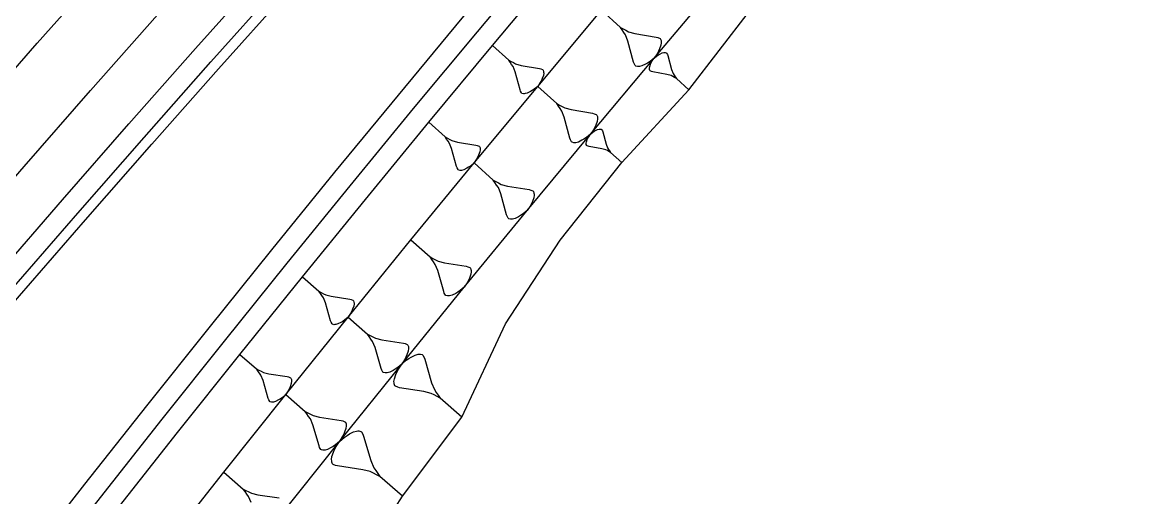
# Model space of a CAD drawing. Extents: x 386614 to 387594, y 803230 to 804419.
# Drawn here: x 387413.8 to 387468.7, y 804221.4 to 804244.8 of the extents above; entities that cross this region are included whole.
import ezdxf

# ---------------------------------------------------------------- set-up
doc = ezdxf.new("R2010")
doc.units = 0
doc.layers.get('0').update_dxf_attribs({"linetype": 'CONTINUOUS'})

msp = doc.modelspace()

# ---------------------------------------------------------------- linework, layer by layer
at = {"color": 7}
for p, q in [((387442.2787, 804245.3616), (387443.2106, 804244.5093)), ((387443.2106, 804244.5093), (387443.3414, 804244.4385)), ((387443.2927, 804244.3853), (387443.2106, 804244.5093)), ((387443.3749, 804244.2612), (387443.2927, 804244.3853)), ((387443.3414, 804244.4385), (387443.4723, 804244.3677)), ((387443.457, 804244.1372), (387443.3749, 804244.2612)), ((387443.4723, 804244.3677), (387443.6031, 804244.2969)), ((387443.6031, 804244.2969), (387443.9135, 804244.2086)), ((387443.5726, 804243.8359), (387443.457, 804244.1372)), ((387443.8486, 804242.8011), (387443.5726, 804243.8359)), ((387443.9135, 804244.2086), (387444.9688, 804244.0258)), ((387444.9688, 804244.0258), (387445.0464, 804244.0038)), ((387445.0464, 804244.0038), (387445.1506, 804243.9573)), ((387445.1506, 804243.9573), (387445.1773, 804243.933)), ((387445.1773, 804243.933), (387445.2062, 804243.8576)), ((387445.2107, 804243.7557), (387445.1909, 804243.6271)), ((387445.2062, 804243.8576), (387445.2084, 804243.8067)), ((387445.2084, 804243.8067), (387445.2107, 804243.7557)), ((387445.0052, 804243.2102), (387444.8613, 804242.9995)), ((387445.076, 804243.341), (387445.0052, 804243.2102)), ((387445.0741, 804243.1612), (387445.1401, 804243.198)), ((387445.1224, 804243.4453), (387445.076, 804243.341)), ((387445.1909, 804243.6271), (387445.1224, 804243.4453)), ((387445.1401, 804243.198), (387445.256, 804243.2539)), ((387445.256, 804243.2539), (387445.3397, 804243.2746)), ((387445.3397, 804243.2746), (387445.3735, 804243.2761)), ((387445.3735, 804243.2761), (387445.4072, 804243.2776)), ((387445.4072, 804243.2776), (387445.4586, 804243.2629)), ((387445.4586, 804243.2629), (387445.4763, 804243.2468)), ((387445.4763, 804243.2468), (387445.5131, 804243.1808)), ((387445.5131, 804243.1808), (387445.5322, 804243.1309)), ((387443.8775, 804242.7257), (387443.8486, 804242.8011)), ((387443.933, 804242.626), (387443.8775, 804242.7257)), ((387443.9597, 804242.6017), (387443.933, 804242.626)), ((387444.2655, 804242.6153), (387444.1392, 804242.5842)), ((387444.4405, 804242.6998), (387444.2655, 804242.6153)), ((387444.5402, 804242.7553), (387444.4405, 804242.6998)), ((387444.6643, 804242.8374), (387444.5402, 804242.7553)), ((387444.643, 804242.5837), (387444.6884, 804242.7041)), ((387444.8613, 804242.9995), (387444.6643, 804242.8374)), ((387444.6884, 804242.7041), (387444.7192, 804242.7732)), ((387444.7192, 804242.7732), (387444.7661, 804242.8599)), ((387444.7661, 804242.8599), (387444.8613, 804242.9995)), ((387444.8613, 804242.9995), (387444.9919, 804243.1068)), ((387444.9919, 804243.1068), (387445.0741, 804243.1612)), ((387445.5322, 804243.1309), (387445.715, 804242.4454)), ((387444.0373, 804242.5796), (387443.9597, 804242.6017)), ((387444.0882, 804242.5819), (387444.0373, 804242.5796)), ((387444.1392, 804242.5842), (387444.0882, 804242.5819)), ((387444.6299, 804242.4985), (387444.643, 804242.5837)), ((387444.6314, 804242.4647), (387444.6299, 804242.4985)), ((387444.6329, 804242.431), (387444.6314, 804242.4647)), ((387444.6521, 804242.3811), (387444.6329, 804242.431)), ((387444.6697, 804242.3649), (387444.6521, 804242.3811)), ((387444.7388, 804242.3342), (387444.6697, 804242.3649)), ((387444.7902, 804242.3196), (387444.7388, 804242.3342)), ((387445.4892, 804242.1985), (387444.7902, 804242.3196)), ((387445.6948, 804242.14), (387445.4892, 804242.1985)), ((387445.7815, 804242.0931), (387445.6948, 804242.14)), ((387445.715, 804242.4454), (387445.7916, 804242.2458)), ((387445.8682, 804242.0462), (387445.7815, 804242.0931)), ((387445.7916, 804242.2458), (387445.846, 804242.1636)), ((387445.846, 804242.1636), (387445.9004, 804242.0815)), ((387445.9004, 804242.0815), (387445.9549, 804241.9993)), ((387439.1372, 804241.609), (387440.0731, 804240.7612)), ((387445.9549, 804241.9993), (387445.8682, 804242.0462)), ((387446.5722, 804241.4347), (387445.9549, 804241.9993)), ((387440.0731, 804240.7612), (387440.2043, 804240.691)), ((387440.1559, 804240.6375), (387440.0731, 804240.7612)), ((387440.2386, 804240.5139), (387440.1559, 804240.6375)), ((387440.2043, 804240.691), (387440.3355, 804240.6209)), ((387440.3214, 804240.3902), (387440.2386, 804240.5139)), ((387440.3355, 804240.6209), (387440.4667, 804240.5507)), ((387440.4667, 804240.5507), (387440.7775, 804240.4639)), ((387440.7775, 804240.4639), (387441.8337, 804240.2861)), ((387440.4384, 804240.0895), (387440.3214, 804240.3902)), ((387440.7193, 804239.056), (387440.4384, 804240.0895)), ((387441.8337, 804240.2861), (387441.9114, 804240.2644)), ((387441.9114, 804240.2644), (387442.0158, 804240.2185)), ((387442.0577, 804239.8884), (387441.99, 804239.7063)), ((387442.0158, 804240.2185), (387442.0426, 804240.1942)), ((387442.0426, 804240.1942), (387442.0718, 804240.119)), ((387442.0769, 804240.0171), (387442.0577, 804239.8884)), ((387442.0718, 804240.119), (387442.0743, 804240.0681)), ((387442.0743, 804240.0681), (387442.0769, 804240.0171)), ((387441.8739, 804239.4706), (387441.7311, 804239.2592)), ((387441.7311, 804239.2592), (387441.848, 804239.3562)), ((387441.848, 804239.3562), (387441.9216, 804239.4055)), ((387441.9441, 804239.6018), (387441.8739, 804239.4706)), ((387441.9216, 804239.4055), (387441.9808, 804239.4388)), ((387441.99, 804239.7063), (387441.9441, 804239.6018)), ((387441.9808, 804239.4388), (387442.0847, 804239.4896)), ((387442.0847, 804239.4896), (387442.1598, 804239.5085)), ((387442.1598, 804239.5085), (387442.1902, 804239.51)), ((387442.1902, 804239.51), (387442.2205, 804239.5115)), ((387442.2205, 804239.5115), (387442.2668, 804239.4986)), ((387442.2668, 804239.4986), (387442.2827, 804239.4842)), ((387442.2827, 804239.4842), (387442.3161, 804239.425)), ((387442.3161, 804239.425), (387442.3335, 804239.3802)), ((387442.3335, 804239.3802), (387442.5007, 804238.7649)), ((387440.7486, 804238.9808), (387440.7193, 804239.056)), ((387440.8046, 804238.8814), (387440.7486, 804238.9808)), ((387440.8313, 804238.8572), (387440.8046, 804238.8814)), ((387440.909, 804238.8355), (387440.8313, 804238.8572)), ((387440.96, 804238.838), (387440.909, 804238.8355)), ((387441.011, 804238.8405), (387440.96, 804238.838)), ((387441.1371, 804238.8723), (387441.011, 804238.8405)), ((387441.3117, 804238.9575), (387441.1371, 804238.8723)), ((387441.4111, 804239.0135), (387441.3117, 804238.9575)), ((387441.5348, 804239.0963), (387441.4111, 804239.0135)), ((387441.5252, 804238.808), (387441.5367, 804238.8846)), ((387441.5267, 804238.7777), (387441.5252, 804238.808)), ((387441.5282, 804238.7473), (387441.5267, 804238.7777)), ((387441.7311, 804239.2592), (387441.5348, 804239.0963)), ((387441.5367, 804238.8846), (387441.5769, 804238.9931)), ((387441.5769, 804238.9931), (387441.6043, 804239.0552)), ((387441.6043, 804239.0552), (387441.6461, 804239.1334)), ((387441.6461, 804239.1334), (387441.7311, 804239.2592)), ((387441.5457, 804238.7025), (387441.5282, 804238.7473)), ((387441.5616, 804238.6881), (387441.5457, 804238.7025)), ((387441.6238, 804238.6608), (387441.5616, 804238.6881)), ((387441.67, 804238.6479), (387441.6238, 804238.6608)), ((387442.2988, 804238.542), (387441.67, 804238.6479)), ((387442.4839, 804238.4903), (387442.2988, 804238.542)), ((387442.562, 804238.4485), (387442.4839, 804238.4903)), ((387442.5007, 804238.7649), (387442.5704, 804238.5858)), ((387442.6401, 804238.4068), (387442.562, 804238.4485)), ((387442.5704, 804238.5858), (387442.6197, 804238.5122)), ((387442.6197, 804238.5122), (387442.6689, 804238.4386)), ((387442.7182, 804238.365), (387442.6401, 804238.4068)), ((387442.6689, 804238.4386), (387442.7182, 804238.365)), ((387443.2754, 804237.8602), (387442.7182, 804238.365)), ((387436.0143, 804237.8423), (387436.9543, 804236.9989)), ((387437.0376, 804236.8756), (387436.9543, 804236.9989)), ((387436.9543, 804236.9989), (387437.0858, 804236.9293)), ((387437.1209, 804236.7524), (387437.0376, 804236.8756)), ((387437.0858, 804236.9293), (387437.2173, 804236.8598)), ((387437.2042, 804236.6291), (387437.1209, 804236.7524)), ((387437.3227, 804236.3289), (387437.2042, 804236.6291)), ((387437.2173, 804236.8598), (387437.3488, 804236.7903)), ((387437.3488, 804236.7903), (387437.6601, 804236.7049)), ((387437.6601, 804236.7049), (387438.717, 804236.5322)), ((387437.6085, 804235.2968), (387437.3227, 804236.3289)), ((387438.717, 804236.5322), (387438.7948, 804236.5109)), ((387438.7948, 804236.5109), (387438.8995, 804236.4654)), ((387438.9429, 804236.1356), (387438.8761, 804235.9531)), ((387438.8995, 804236.4654), (387438.9264, 804236.4413)), ((387438.9264, 804236.4413), (387438.956, 804236.3663)), ((387438.9615, 804236.2644), (387438.9429, 804236.1356)), ((387438.956, 804236.3663), (387438.9587, 804236.3153)), ((387438.9587, 804236.3153), (387438.9615, 804236.2644)), ((387438.6193, 804235.5048), (387438.4238, 804235.3409)), ((387438.7612, 804235.7169), (387438.6193, 804235.5048)), ((387438.8307, 804235.8485), (387438.7612, 804235.7169)), ((387438.8761, 804235.9531), (387438.8307, 804235.8485)), ((387437.6382, 804235.2217), (387437.6085, 804235.2968)), ((387437.6946, 804235.1226), (387437.6382, 804235.2217)), ((387437.7215, 804235.0985), (387437.6946, 804235.1226)), ((387437.7993, 804235.0772), (387437.7215, 804235.0985)), ((387437.8503, 804235.0799), (387437.7993, 804235.0772)), ((387437.9012, 804235.0827), (387437.8503, 804235.0799)), ((387438.0272, 804235.1151), (387437.9012, 804235.0827)), ((387438.2014, 804235.2011), (387438.0272, 804235.1151)), ((387438.3006, 804235.2576), (387438.2014, 804235.2011)), ((387438.4238, 804235.3409), (387438.3006, 804235.2576)), ((387432.91, 804234.0614), (387433.854, 804233.2225)), ((387433.854, 804233.2225), (387433.9858, 804233.1536)), ((387433.9379, 804233.0996), (387433.854, 804233.2225)), ((387434.0218, 804232.9768), (387433.9379, 804233.0996)), ((387433.9858, 804233.1536), (387434.1177, 804233.0847)), ((387434.1057, 804232.854), (387434.0218, 804232.9768)), ((387434.2256, 804232.5543), (387434.1057, 804232.854)), ((387434.1177, 804233.0847), (387434.2495, 804233.0158)), ((387434.2495, 804233.0158), (387434.5612, 804232.9319)), ((387434.5612, 804232.9319), (387435.6189, 804232.7642)), ((387435.6189, 804232.7642), (387435.6969, 804232.7432)), ((387435.6969, 804232.7432), (387435.8017, 804232.6983)), ((387434.5164, 804231.5236), (387434.2256, 804232.5543)), ((387435.7808, 804232.1859), (387435.7359, 804232.081)), ((387435.8467, 804232.3687), (387435.7808, 804232.1859)), ((387435.8017, 804232.6983), (387435.8287, 804232.6743)), ((387435.8287, 804232.6743), (387435.8587, 804232.5994)), ((387435.8647, 804232.4975), (387435.8467, 804232.3687)), ((387435.8587, 804232.5994), (387435.8617, 804232.5485)), ((387435.8617, 804232.5485), (387435.8647, 804232.4975)), ((387435.5262, 804231.7364), (387435.3314, 804231.5716)), ((387435.667, 804231.9492), (387435.5262, 804231.7364)), ((387435.7359, 804232.081), (387435.667, 804231.9492)), ((387434.5463, 804231.4486), (387434.5164, 804231.5236)), ((387434.6033, 804231.3498), (387434.5463, 804231.4486)), ((387434.6302, 804231.3258), (387434.6033, 804231.3498)), ((387434.7082, 804231.3048), (387434.6302, 804231.3258)), ((387434.7591, 804231.3078), (387434.7082, 804231.3048)), ((387434.81, 804231.3108), (387434.7591, 804231.3078)), ((387434.9359, 804231.3438), (387434.81, 804231.3108)), ((387435.1097, 804231.4307), (387434.9359, 804231.3438)), ((387435.2085, 804231.4877), (387435.1097, 804231.4307)), ((387435.3314, 804231.5716), (387435.2085, 804231.4877)), ((387429.8244, 804230.2665), (387430.7723, 804229.4321)), ((387430.7723, 804229.4321), (387430.9045, 804229.3638)), ((387430.8568, 804229.3097), (387430.7723, 804229.4321)), ((387430.9413, 804229.1872), (387430.8568, 804229.3097)), ((387430.9045, 804229.3638), (387431.0367, 804229.2956)), ((387431.0258, 804229.0648), (387430.9413, 804229.1872)), ((387431.1471, 804228.7657), (387431.0258, 804229.0648)), ((387431.0367, 804229.2956), (387431.1689, 804229.2273)), ((387431.1689, 804229.2273), (387431.4809, 804229.1449)), ((387431.4809, 804229.1449), (387432.5395, 804228.9822)), ((387432.5395, 804228.9822), (387432.6175, 804228.9616)), ((387432.6175, 804228.9616), (387432.7226, 804228.9172)), ((387432.7226, 804228.9172), (387432.7497, 804228.8934)), ((387432.7497, 804228.8934), (387432.78, 804228.8186)), ((387431.4428, 804227.7363), (387431.1471, 804228.7657)), ((387432.7041, 804228.4047), (387432.6597, 804228.2996)), ((387432.7691, 804228.5878), (387432.7041, 804228.4047)), ((387432.7865, 804228.7167), (387432.7691, 804228.5878)), ((387432.78, 804228.8186), (387432.7832, 804228.7677)), ((387432.7832, 804228.7677), (387432.7865, 804228.7167)), ((387432.9197, 804228.301), (387433.1153, 804228.4)), ((387433.1153, 804228.4), (387433.2571, 804228.4379)), ((387433.2571, 804228.4379), (387433.3145, 804228.4415)), ((387433.3145, 804228.4415), (387433.372, 804228.4452)), ((387433.372, 804228.4452), (387433.4599, 804228.422)), ((387433.4599, 804228.422), (387433.4905, 804228.3951)), ((387433.4905, 804228.3951), (387433.5553, 804228.2839)), ((387432.2576, 804227.7883), (387432.1352, 804227.7038)), ((387432.4516, 804227.954), (387432.2576, 804227.7883)), ((387432.2939, 804227.7133), (387432.4516, 804227.954)), ((387432.5914, 804228.1674), (387432.4516, 804227.954)), ((387432.4516, 804227.954), (387432.6704, 804228.141)), ((387432.6597, 804228.2996), (387432.5914, 804228.1674)), ((387432.6704, 804228.141), (387432.8085, 804228.2363)), ((387432.8085, 804228.2363), (387432.9197, 804228.301)), ((387433.5553, 804228.2839), (387433.5895, 804228.1995)), ((387433.5895, 804228.1995), (387433.923, 804227.0384)), ((387431.4731, 804227.6616), (387431.4428, 804227.7363)), ((387431.5305, 804227.563), (387431.4731, 804227.6616)), ((387431.5576, 804227.5391), (387431.5305, 804227.563)), ((387431.6356, 804227.5185), (387431.5576, 804227.5391)), ((387431.6866, 804227.5218), (387431.6356, 804227.5185)), ((387431.7375, 804227.525), (387431.6866, 804227.5218)), ((387431.8632, 804227.5586), (387431.7375, 804227.525)), ((387432.0366, 804227.6463), (387431.8632, 804227.5586)), ((387432.1352, 804227.7038), (387432.0366, 804227.6463)), ((387432.0738, 804227.0936), (387432.0934, 804227.2391)), ((387432.0934, 804227.2391), (387432.1667, 804227.4456)), ((387432.1667, 804227.4456), (387432.2169, 804227.5642)), ((387432.2169, 804227.5642), (387432.2939, 804227.7133)), ((387432.0775, 804227.0362), (387432.0738, 804227.0936)), ((387432.0811, 804226.9787), (387432.0775, 804227.0362)), ((387432.1153, 804226.8944), (387432.0811, 804226.9787)), ((387432.1459, 804226.8675), (387432.1153, 804226.8944)), ((387432.2644, 804226.8174), (387432.1459, 804226.8675)), ((387432.3524, 804226.7942), (387432.2644, 804226.8174)), ((387433.5465, 804226.6107), (387432.3524, 804226.7942)), ((387433.923, 804227.0384), (387434.0598, 804226.701)), ((387434.0598, 804226.701), (387434.1551, 804226.5629)), ((387426.7575, 804226.4577), (387427.7094, 804225.6278)), ((387433.8985, 804226.5177), (387433.5465, 804226.6107)), ((387434.0476, 804226.4407), (387433.8985, 804226.5177)), ((387434.1967, 804226.3637), (387434.0476, 804226.4407)), ((387434.1551, 804226.5629), (387434.2505, 804226.4248)), ((387434.3458, 804226.2867), (387434.1967, 804226.3637)), ((387434.2505, 804226.4248), (387434.3458, 804226.2867)), ((387435.4151, 804225.3455), (387434.3458, 804226.2867)), ((387427.7094, 804225.6278), (387427.8419, 804225.5602)), ((387427.7945, 804225.5058), (387427.7094, 804225.6278)), ((387427.8796, 804225.3837), (387427.7945, 804225.5058)), ((387427.8419, 804225.5602), (387427.9744, 804225.4925)), ((387427.9647, 804225.2617), (387427.8796, 804225.3837)), ((387428.0874, 804224.9632), (387427.9647, 804225.2617)), ((387427.9744, 804225.4925), (387428.1069, 804225.4249)), ((387428.1069, 804225.4249), (387428.4194, 804225.344)), ((387428.4194, 804225.344), (387429.4787, 804225.1864)), ((387429.4787, 804225.1864), (387429.5568, 804225.1661)), ((387429.5568, 804225.1661), (387429.6621, 804225.1222)), ((387429.6621, 804225.1222), (387429.6893, 804225.0985)), ((387429.6893, 804225.0985), (387429.72, 804225.0239)), ((387428.388, 804223.9353), (387428.0874, 804224.9632)), ((387429.6021, 804224.5043), (387429.5345, 804224.3718)), ((387429.6461, 804224.6096), (387429.6021, 804224.5043)), ((387429.7102, 804224.793), (387429.6461, 804224.6096)), ((387429.7269, 804224.9221), (387429.7102, 804224.793)), ((387429.72, 804225.0239), (387429.7235, 804224.973)), ((387429.7235, 804224.973), (387429.7269, 804224.9221)), ((387429.7658, 804224.4533), (387429.8813, 804224.5213)), ((387429.8813, 804224.5213), (387430.0843, 804224.6253)), ((387430.0843, 804224.6253), (387430.2317, 804224.6654)), ((387430.2317, 804224.6654), (387430.2915, 804224.6695)), ((387430.2915, 804224.6695), (387430.3513, 804224.6736)), ((387430.3513, 804224.6736), (387430.443, 804224.6499)), ((387430.443, 804224.6499), (387430.4749, 804224.622)), ((387430.4749, 804224.622), (387430.5429, 804224.5066)), ((387430.5429, 804224.5066), (387430.5789, 804224.4189)), ((387429.2025, 804223.9911), (387429.0805, 804223.906)), ((387429.3957, 804224.1577), (387429.2025, 804223.9911)), ((387429.2327, 804223.9063), (387429.3957, 804224.1577)), ((387429.5345, 804224.3718), (387429.3957, 804224.1577)), ((387429.3957, 804224.1577), (387429.6225, 804224.3534)), ((387429.6225, 804224.3534), (387429.7658, 804224.4533)), ((387430.5789, 804224.4189), (387430.9319, 804223.2119)), ((387428.4186, 804223.8607), (387428.388, 804223.9353)), ((387428.4765, 804223.7623), (387428.4186, 804223.8607)), ((387428.5037, 804223.7386), (387428.4765, 804223.7623)), ((387428.5818, 804223.7184), (387428.5037, 804223.7386)), ((387428.6327, 804223.7219), (387428.5818, 804223.7184)), ((387428.6837, 804223.7254), (387428.6327, 804223.7219)), ((387428.8092, 804223.7595), (387428.6837, 804223.7254)), ((387428.9821, 804223.8481), (387428.8092, 804223.7595)), ((387429.0805, 804223.906), (387428.9821, 804223.8481)), ((387429.0067, 804223.2603), (387429.0264, 804223.4118)), ((387429.0264, 804223.4118), (387429.1017, 804223.6271)), ((387429.1017, 804223.6271), (387429.1533, 804223.7508)), ((387429.1533, 804223.7508), (387429.2327, 804223.9063)), ((387429.0108, 804223.2005), (387429.0067, 804223.2603)), ((387429.0149, 804223.1407), (387429.0108, 804223.2005)), ((387429.0509, 804223.0531), (387429.0149, 804223.1407)), ((387429.0829, 804223.0253), (387429.0509, 804223.0531)), ((387429.2065, 804222.9737), (387429.0829, 804223.0253)), ((387429.2982, 804222.9499), (387429.2065, 804222.9737)), ((387430.5421, 804222.7648), (387429.2982, 804222.9499)), ((387430.9319, 804223.2119), (387431.076, 804222.8615)), ((387431.076, 804222.8615), (387431.1759, 804222.7182)), ((387423.7094, 804222.6351), (387424.6653, 804221.8097)), ((387430.9089, 804222.6699), (387430.5421, 804222.7648)), ((387431.0645, 804222.5904), (387430.9089, 804222.6699)), ((387431.2201, 804222.511), (387431.0645, 804222.5904)), ((387431.1759, 804222.7182), (387431.2758, 804222.5749)), ((387431.3757, 804222.4316), (387431.2201, 804222.511)), ((387431.2758, 804222.5749), (387431.3757, 804222.4316)), ((387432.4934, 804221.4571), (387431.3757, 804222.4316)), ((387424.6653, 804221.8097), (387424.7981, 804221.7427)), ((387424.751, 804221.6881), (387424.6653, 804221.8097)), ((387424.7981, 804221.7427), (387424.9309, 804221.6757)), ((387424.8366, 804221.5665), (387424.751, 804221.6881)), ((387424.9223, 804221.4448), (387424.8366, 804221.5665)), ((387425.0464, 804221.1469), (387424.9223, 804221.4448)), ((387424.9309, 804221.6757), (387425.0638, 804221.6087)), ((387425.0638, 804221.6087), (387425.3766, 804221.5293)), ((387425.3766, 804221.5293), (387426.4366, 804221.3767))]:
    msp.add_line(p, q, dxfattribs=at)
at = {"color": 1}
for p, q in [((387436.9139, 804243.6232), (387437.7161, 804242.8964)), ((387437.7161, 804242.8964), (387437.8285, 804242.8363)), ((387437.787, 804242.7905), (387437.7161, 804242.8964)), ((387437.8579, 804242.6845), (387437.787, 804242.7905)), ((387437.8285, 804242.8363), (387437.941, 804242.7762)), ((387437.9289, 804242.5785), (387437.8579, 804242.6845)), ((387437.941, 804242.7762), (387438.0534, 804242.716)), ((387438.0534, 804242.716), (387438.3199, 804242.6416)), ((387438.3199, 804242.6416), (387439.2251, 804242.4892)), ((387438.0292, 804242.3207), (387437.9289, 804242.5785)), ((387438.27, 804241.4349), (387438.0292, 804242.3207)), ((387439.2251, 804242.4892), (387439.2917, 804242.4706)), ((387439.2917, 804242.4706), (387439.3813, 804242.4312)), ((387439.4171, 804242.1484), (387439.3591, 804241.9922)), ((387439.3813, 804242.4312), (387439.4042, 804242.4105)), ((387439.4042, 804242.4105), (387439.4293, 804242.346)), ((387439.4336, 804242.2587), (387439.4171, 804242.1484)), ((387439.4293, 804242.346), (387439.4314, 804242.3023)), ((387439.4314, 804242.3023), (387439.4336, 804242.2587)), ((387439.1372, 804241.609), (387438.9689, 804241.4694)), ((387439.2596, 804241.7903), (387439.1372, 804241.609)), ((387439.3198, 804241.9027), (387439.2596, 804241.7903)), ((387439.3591, 804241.9922), (387439.3198, 804241.9027)), ((387438.295, 804241.3704), (387438.27, 804241.4349)), ((387438.343, 804241.2852), (387438.295, 804241.3704)), ((387438.366, 804241.2644), (387438.343, 804241.2852)), ((387438.4326, 804241.2458), (387438.366, 804241.2644)), ((387438.4763, 804241.248), (387438.4326, 804241.2458)), ((387438.5199, 804241.2501), (387438.4763, 804241.248)), ((387438.6281, 804241.2774), (387438.5199, 804241.2501)), ((387438.7777, 804241.3504), (387438.6281, 804241.2774)), ((387438.8629, 804241.3984), (387438.7777, 804241.3504)), ((387438.9689, 804241.4694), (387438.8629, 804241.3984)), ((387433.7814, 804239.8458), (387434.5871, 804239.1229)), ((387434.5871, 804239.1229), (387434.6998, 804239.0633)), ((387434.6585, 804239.0173), (387434.5871, 804239.1229)), ((387434.7299, 804238.9116), (387434.6585, 804239.0173)), ((387434.6998, 804239.0633), (387434.8125, 804239.0037)), ((387434.8013, 804238.806), (387434.7299, 804238.9116)), ((387434.9029, 804238.5487), (387434.8013, 804238.806)), ((387434.8125, 804239.0037), (387434.9253, 804238.9441)), ((387434.9253, 804238.9441), (387435.192, 804238.8709)), ((387435.192, 804238.8709), (387436.098, 804238.7229)), ((387435.1479, 804237.664), (387434.9029, 804238.5487)), ((387436.098, 804238.7229), (387436.1647, 804238.7046)), ((387436.1647, 804238.7046), (387436.2544, 804238.6656)), ((387436.2344, 804238.2265), (387436.1955, 804238.1368)), ((387436.2916, 804238.3829), (387436.2344, 804238.2265)), ((387436.2544, 804238.6656), (387436.2774, 804238.645)), ((387436.2774, 804238.645), (387436.3028, 804238.5807)), ((387436.3076, 804238.4933), (387436.2916, 804238.3829)), ((387436.3028, 804238.5807), (387436.3052, 804238.537)), ((387436.3052, 804238.537), (387436.3076, 804238.4933)), ((387435.8467, 804237.7018), (387435.741, 804237.6304)), ((387436.0143, 804237.8423), (387435.8467, 804237.7018)), ((387436.1359, 804238.0241), (387436.0143, 804237.8423)), ((387436.1955, 804238.1368), (387436.1359, 804238.0241)), ((387435.1733, 804237.5996), (387435.1479, 804237.664)), ((387435.2217, 804237.5147), (387435.1733, 804237.5996)), ((387435.2447, 804237.494), (387435.2217, 804237.5147)), ((387435.3114, 804237.4757), (387435.2447, 804237.494)), ((387435.3551, 804237.4781), (387435.3114, 804237.4757)), ((387435.3987, 804237.4804), (387435.3551, 804237.4781)), ((387435.5067, 804237.5082), (387435.3987, 804237.4804)), ((387435.6561, 804237.582), (387435.5067, 804237.5082)), ((387435.741, 804237.6304), (387435.6561, 804237.582)), ((387427.5725, 804232.2487), (387428.385, 804231.5335)), ((387428.385, 804231.5335), (387428.4983, 804231.475)), ((387428.4575, 804231.4285), (387428.385, 804231.5335)), ((387428.5299, 804231.3236), (387428.4575, 804231.4285)), ((387428.4983, 804231.475), (387428.6116, 804231.4164)), ((387428.6023, 804231.2186), (387428.5299, 804231.3236)), ((387428.7063, 804230.9623), (387428.6023, 804231.2186)), ((387428.6116, 804231.4164), (387428.7249, 804231.3579)), ((387428.7249, 804231.3579), (387428.9924, 804231.2873)), ((387428.9924, 804231.2873), (387429.8997, 804231.1479)), ((387429.8997, 804231.1479), (387429.9666, 804231.1302)), ((387429.9666, 804231.1302), (387430.0567, 804231.0921)), ((387430.0567, 804231.0921), (387430.0799, 804231.0717)), ((387428.9597, 804230.08), (387428.7063, 804230.9623)), ((387430.0027, 804230.5628), (387429.9442, 804230.4495)), ((387430.0408, 804230.6529), (387430.0027, 804230.5628)), ((387430.0966, 804230.8098), (387430.0408, 804230.6529)), ((387430.0799, 804231.0717), (387430.1059, 804231.0076)), ((387430.1114, 804230.9203), (387430.0966, 804230.8098)), ((387430.1059, 804231.0076), (387430.1087, 804230.964)), ((387430.1087, 804230.964), (387430.1114, 804230.9203)), ((387428.9857, 804230.0159), (387428.9597, 804230.08)), ((387429.0349, 804229.9314), (387428.9857, 804230.0159)), ((387429.4686, 804230.0028), (387429.32, 804229.9276)), ((387429.5532, 804230.052), (387429.4686, 804230.0028)), ((387429.6581, 804230.1245), (387429.5532, 804230.052)), ((387429.8244, 804230.2665), (387429.6581, 804230.1245)), ((387429.9442, 804230.4495), (387429.8244, 804230.2665)), ((387429.0581, 804229.9109), (387429.0349, 804229.9314)), ((387429.125, 804229.8933), (387429.0581, 804229.9109)), ((387429.1687, 804229.8961), (387429.125, 804229.8933)), ((387429.2123, 804229.8988), (387429.1687, 804229.8961)), ((387429.32, 804229.9276), (387429.2123, 804229.8988)), ((387424.4962, 804228.4292), (387425.3121, 804227.7178)), ((387425.3121, 804227.7178), (387425.4257, 804227.6598)), ((387425.3851, 804227.6132), (387425.3121, 804227.7178)), ((387425.458, 804227.5086), (387425.3851, 804227.6132)), ((387425.4257, 804227.6598), (387425.5393, 804227.6018)), ((387425.5309, 804227.404), (387425.458, 804227.5086)), ((387425.6361, 804227.1481), (387425.5309, 804227.404)), ((387425.5393, 804227.6018), (387425.6529, 804227.5439)), ((387425.6529, 804227.5439), (387425.9206, 804227.4745)), ((387425.9206, 804227.4745), (387426.8286, 804227.3394)), ((387426.8286, 804227.3394), (387426.8956, 804227.3221)), ((387426.8956, 804227.3221), (387426.9859, 804227.2844)), ((387426.9859, 804227.2844), (387427.0092, 804227.2641)), ((387427.0092, 804227.2641), (387427.0355, 804227.2001)), ((387425.8937, 804226.2671), (387425.6361, 804227.1481)), ((387426.9344, 804226.7548), (387426.8765, 804226.6412)), ((387426.9721, 804226.8451), (387426.9344, 804226.7548)), ((387427.0271, 804227.0023), (387426.9721, 804226.8451)), ((387427.0414, 804227.1129), (387427.0271, 804227.0023)), ((387427.0355, 804227.2001), (387427.0385, 804227.1565)), ((387427.0385, 804227.1565), (387427.0414, 804227.1129)), ((387425.92, 804226.2031), (387425.8937, 804226.2671)), ((387425.9697, 804226.1188), (387425.92, 804226.2031)), ((387426.403, 804226.1923), (387426.2548, 804226.1164)), ((387426.4873, 804226.2419), (387426.403, 804226.1923)), ((387426.5919, 804226.3149), (387426.4873, 804226.2419)), ((387426.7575, 804226.4577), (387426.5919, 804226.3149)), ((387426.8765, 804226.6412), (387426.7575, 804226.4577)), ((387425.993, 804226.0985), (387425.9697, 804226.1188)), ((387426.0599, 804226.0811), (387425.993, 804226.0985)), ((387426.1036, 804226.0841), (387426.0599, 804226.0811)), ((387426.1472, 804226.0871), (387426.1036, 804226.0841)), ((387426.2548, 804226.1164), (387426.1472, 804226.0871))]:
    msp.add_line(p, q, dxfattribs=at)
at = {"color": 7, "linetype": 'CONTINUOUS'}
for points in [[(387400, 804226.8475), (387401.5084, 804228.6371), (387404.7382, 804232.4321), (387407.9861, 804236.2116), (387411.2519, 804239.9757), (387414.5356, 804243.7242), (387417.8371, 804247.4569), (387421.1563, 804251.174), (387424.4932, 804254.8751), (387427.8477, 804258.5604), (387431.2197, 804262.2296), (387434.6091, 804265.8827), (387438.0159, 804269.5197), (387438.1905, 804269.7052), (387441.44, 804273.1403), (387444.8812, 804276.7447), (387448.3396, 804280.3326), (387451.8151, 804283.904), (387455.3075, 804287.4588), (387458.8168, 804290.9969), (387462.3429, 804294.5183), (387465.8857, 804298.0229), (387467.9036, 804300)], [(387426.3585, 804220.3477), (387429.3957, 804224.1577), (387432.4516, 804227.954), (387435.5262, 804231.7364), (387438.6193, 804235.5048), (387441.7311, 804239.2592), (387444.8613, 804242.9995), (387448.01, 804246.7255), (387451.1771, 804250.4371), (387454.3624, 804254.1344), (387454.5257, 804254.323), (387457.5677, 804257.8154), (387460.7951, 804261.4782), (387464.0444, 804265.1224), (387467.3155, 804268.7479), (387470.6083, 804272.3547), (387473.9227, 804275.9426), (387477.2585, 804279.5113), (387480.3817, 804283.2986), (387483.9472, 804286.6391), (387487.3469, 804290.15), (387490.8101, 804293.5967), (387494.2937, 804297.0233), (387497.3557, 804300)], [(387400, 804221.4056), (387400.9782, 804222.5774), (387404.1792, 804226.375), (387407.3982, 804230.1573), (387410.6352, 804233.9242), (387413.89, 804237.6757), (387417.1628, 804241.4116), (387420.4532, 804245.1319), (387423.7613, 804248.8365), (387427.0871, 804252.5253), (387430.4304, 804256.1982), (387433.7911, 804259.8552), (387437.1692, 804263.4961), (387440.5646, 804267.1209), (387440.7386, 804267.3057), (387443.9772, 804270.7294), (387447.4069, 804274.3217), (387450.8538, 804277.8976), (387454.3176, 804281.4571), (387457.7983, 804285), (387461.2959, 804288.5263), (387464.8102, 804292.0359), (387468.3412, 804295.5287), (387471.8888, 804299.0047)], [(387413.8546, 804218.1802), (387416.8803, 804222.0484), (387419.925, 804225.9028), (387422.9887, 804229.7434), (387426.0712, 804233.5702), (387429.1726, 804237.3829), (387432.2928, 804241.1815), (387435.4316, 804244.9659), (387438.5891, 804248.7361), (387441.7652, 804252.4919), (387444.9597, 804256.2333), (387448.1728, 804259.96), (387448.3375, 804260.1502), (387451.4059, 804263.6705), (387454.6612, 804267.3625), (387457.9386, 804271.0359), (387461.238, 804274.6904), (387464.5592, 804278.3261), (387467.902, 804281.9427), (387471.2665, 804285.5401), (387474.4184, 804289.3558), (387478.0129, 804292.7246), (387481.4415, 804296.2637)], [(387414.6176, 804217.5339), (387417.6403, 804221.3984), (387420.6819, 804225.2493), (387423.7424, 804229.0863), (387426.8219, 804232.9094), (387429.9201, 804236.7186), (387433.0371, 804240.5137), (387436.1727, 804244.2946), (387439.327, 804248.0612), (387442.4999, 804251.8135), (387445.6912, 804255.5514), (387448.9009, 804259.2747), (387449.0655, 804259.4646), (387452.1308, 804262.9817), (387455.3829, 804266.6702), (387458.657, 804270.3402), (387461.953, 804273.9913), (387465.2708, 804277.6236), (387468.6104, 804281.2368), (387471.9714, 804284.8308), (387475.12, 804288.6432), (387478.711, 804292.0086), (387482.1363, 804295.5445)], [(387429.8504, 804217.3326), (387432.4934, 804221.4571), (387435.4151, 804225.3455), (387437.5518, 804229.9361), (387440.2381, 804234.0524), (387443.2754, 804237.8602), (387446.5722, 804241.4347), (387449.5452, 804245.3078), (387452.5304, 804249.1755), (387455.5573, 804253.0098), (387455.7134, 804253.2046), (387458.5071, 804256.9229), (387461.4946, 804260.8071), (387464.8325, 804264.3591), (387468.411, 804267.6768), (387471.5296, 804271.4454)]]:
    msp.add_lwpolyline(points, dxfattribs=at)
at = {"color": 2, "linetype": 'CONTINUOUS'}
msp.add_lwpolyline([(387402.8936, 804220.9708), (387406.0869, 804224.7593), (387409.2982, 804228.5325), (387412.5274, 804232.2904), (387415.7745, 804236.0329), (387419.0393, 804239.7598), (387422.3219, 804243.4712), (387425.6221, 804247.1669), (387428.9399, 804250.8469), (387432.2751, 804254.511), (387435.6278, 804258.1592), (387438.9978, 804261.7913), (387442.385, 804265.4074), (387442.5587, 804265.5919), (387445.7895, 804269.0073), (387449.211, 804272.591), (387452.6496, 804276.1583), (387456.1051, 804279.7093), (387459.5775, 804283.2437), (387463.0667, 804286.7615), (387466.5726, 804290.2627), (387470.0951, 804293.7472), (387473.6342, 804297.2148), (387476.5039, 804300)], dxfattribs=at)
at = {"color": 1, "linetype": 'CONTINUOUS'}
for points in [[(387418.4003, 804220.7485), (387421.4388, 804224.5957), (387424.4962, 804228.4292), (387427.5725, 804232.2487), (387430.6676, 804236.0543), (387433.7814, 804239.8458), (387436.9139, 804243.6232), (387440.0649, 804247.3863), (387443.2346, 804251.1351), (387446.4226, 804254.8695), (387449.6291, 804258.5893), (387449.7936, 804258.7791), (387452.8557, 804262.2929), (387456.1045, 804265.978), (387459.3753, 804269.6445), (387462.668, 804273.2922), (387465.9825, 804276.9211), (387469.3187, 804280.5309), (387472.6764, 804284.1215), (387475.8215, 804287.9306), (387479.4092, 804291.2927), (387482.831, 804294.8252)], [(387400, 804215.9383), (387400.4876, 804216.5281), (387403.6597, 804220.3281), (387406.85, 804224.1129), (387410.0582, 804227.8825), (387413.2843, 804231.6368), (387416.5282, 804235.3757), (387419.79, 804239.0991), (387423.0694, 804242.8069), (387426.3664, 804246.4991), (387429.681, 804250.1755), (387433.013, 804253.8361), (387436.3625, 804257.4807), (387439.7292, 804261.1094), (387443.1132, 804264.7221), (387443.2867, 804264.9063), (387446.5144, 804268.3185), (387449.9327, 804271.8987), (387453.3679, 804275.4626), (387456.8201, 804279.0101), (387460.2892, 804282.5412), (387463.775, 804286.0556), (387467.2775, 804289.5535), (387470.0915, 804292.3397)], [(387404.0428, 804220.0068), (387407.2315, 804223.7898), (387410.4382, 804227.5576), (387413.6627, 804231.3101), (387416.9051, 804235.0471), (387420.1653, 804238.7687), (387423.4431, 804242.4748), (387426.7386, 804246.1651), (387430.0515, 804249.8398), (387433.382, 804253.4986), (387436.7298, 804257.1415), (387440.095, 804260.7685), (387443.4773, 804264.3794), (387443.6507, 804264.5635), (387446.8769, 804267.9741), (387450.2935, 804271.5526), (387453.7271, 804275.1148), (387457.1776, 804278.6606), (387460.645, 804282.1899), (387464.1291, 804285.7027), (387467.63, 804289.1988), (387470.4426, 804291.9837)], [(387420.6802, 804218.7987), (387423.7094, 804222.6351), (387426.7575, 804226.4577), (387429.8244, 804230.2665), (387432.91, 804234.0614), (387436.0143, 804237.8423), (387439.1372, 804241.609), (387442.2787, 804245.3616), (387445.4386, 804249.0999), (387448.617, 804252.8238), (387451.8137, 804256.5332), (387451.9776, 804256.7224), (387455.0305, 804260.2264), (387458.2694, 804263.9011), (387461.5303, 804267.5573), (387464.813, 804271.1949), (387468.1175, 804274.8135), (387471.4436, 804278.4132)]]:
    msp.add_lwpolyline(points, dxfattribs=at)

doc.saveas('drawing.dxf')
